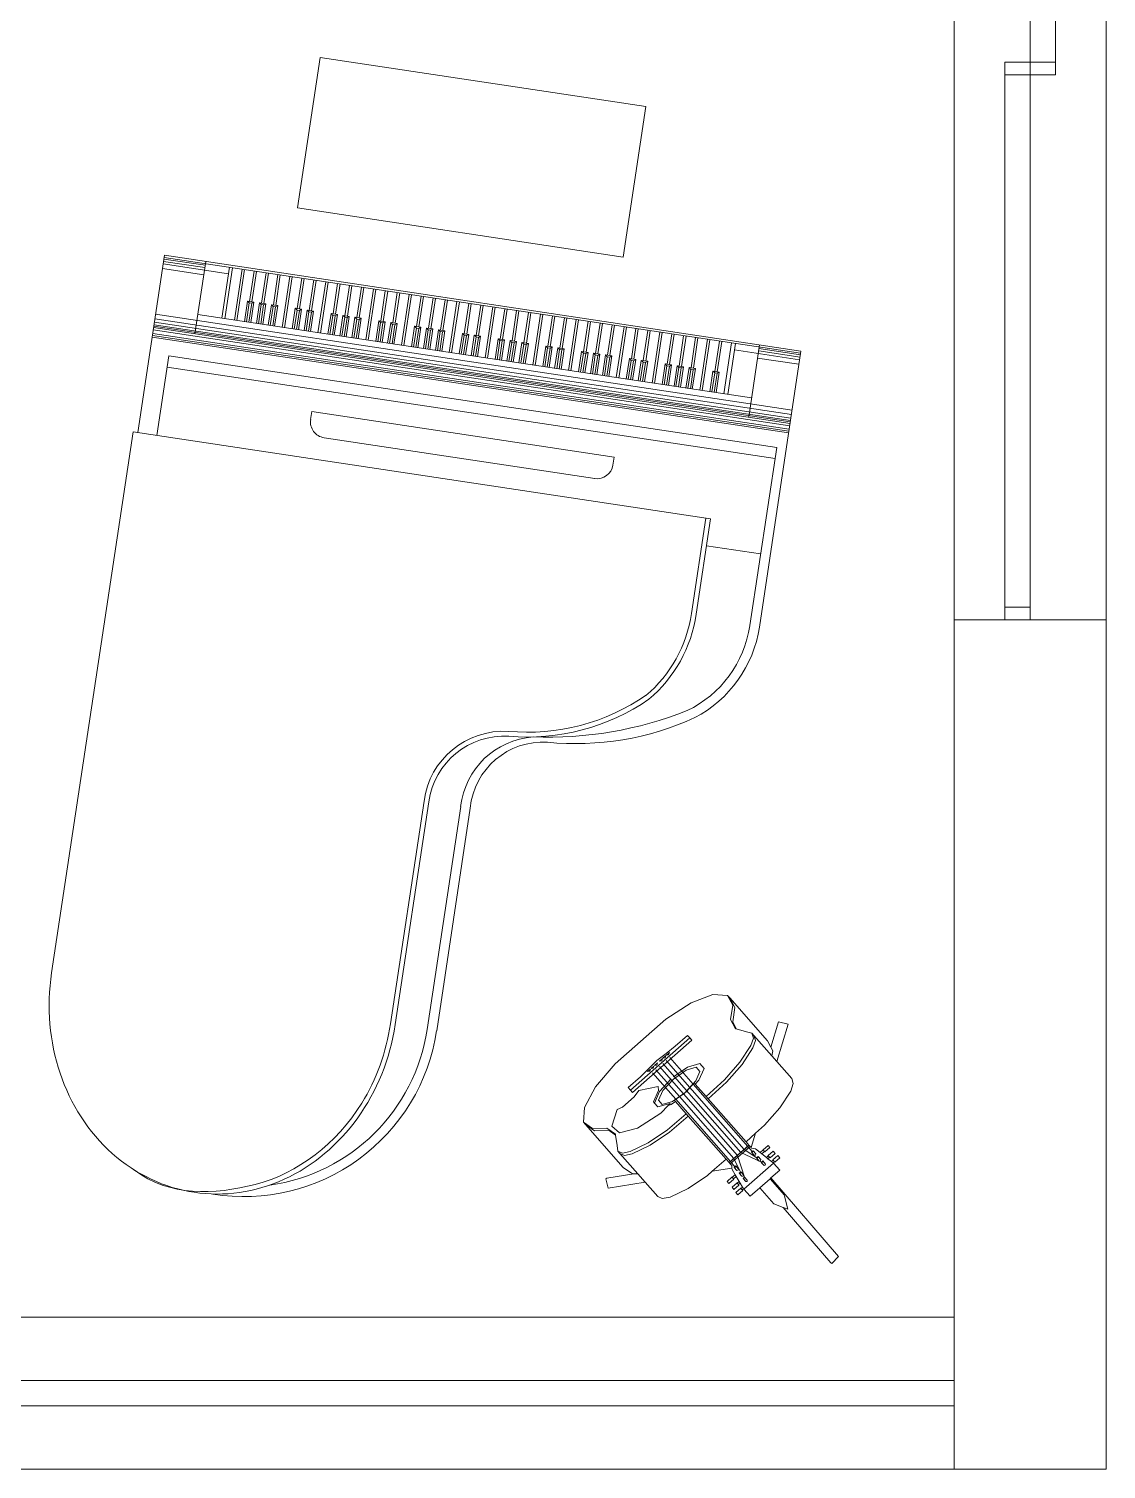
# Model space of a CAD drawing. Header units: millimetres. Extents: x 19901 to 59163, y 13732 to 30178.
# Drawn here: x 24640.5 to 24853, y 13732.2 to 14016.3 of the extents above; entities that cross this region are included whole.
import ezdxf

# ---------------------------------------------------------------- set-up
doc = ezdxf.new("R2010")
doc.units = ezdxf.units.MM
for name, color, linetype, lineweight in [('A-FURN', 8, 'Continuous', 13), ('PROIEZIONI', 145, 'Continuous', 13), ('Vetro', 150, 'Continuous', 15), ('Wall', 255, 'Continuous', 20)]:
    doc.layers.add(name, color=color, linetype=linetype, lineweight=lineweight)

msp = doc.modelspace()

# ---------------------------------------------------------------- linework, layer by layer
at = {"layer": 'A-FURN'}
for p, q in [((24693.44, 13980.93), (24697.91, 14010.59)), ((24697.91, 14010.59), (24762.18, 14000.92)), ((24757.71, 13971.25), (24762.18, 14000.92)), ((24693.44, 13980.93), (24757.71, 13971.25)), ((24667.24, 13971.62), (24661.98, 13936.65)), ((24675.29, 13969.63), (24667.13, 13970.86)), ((24667.17, 13971.17), (24792.7, 13952.27)), ((24667.24, 13971.62), (24792.77, 13952.72)), ((24675.01, 13967.78), (24666.85, 13969.01)), ((24679.85, 13967.97), (24666.98, 13969.91)), ((24675.22, 13969.18), (24667.06, 13970.41)), ((24673.25, 13956.13), (24675.4, 13970.39)), ((24678.53, 13959.19), (24680.04, 13969.23)), ((24679.16, 13959.09), (24680.67, 13969.14)), ((24681.04, 13958.81), (24682.55, 13968.85)), ((24681.51, 13958.74), (24683.02, 13968.78)), ((24684, 13962.51), (24684.9, 13968.5)), ((24684.47, 13962.44), (24685.37, 13968.43)), ((24686.36, 13962.16), (24687.26, 13968.14)), ((24686.83, 13962.09), (24687.73, 13968.07)), ((24688.71, 13961.8), (24689.61, 13967.79)), ((24689.18, 13961.73), (24690.08, 13967.72)), ((24690.45, 13957.39), (24691.96, 13967.43)), ((24690.92, 13957.32), (24692.44, 13967.36)), ((24693.42, 13961.1), (24694.32, 13967.08)), ((24693.89, 13961.03), (24694.79, 13967.01)), ((24695.77, 13960.74), (24696.67, 13966.73)), ((24696.24, 13960.67), (24697.14, 13966.66)), ((24697.51, 13956.33), (24699.03, 13966.37)), ((24697.98, 13956.26), (24699.5, 13966.3)), ((24700.48, 13960.03), (24701.38, 13966.02)), ((24700.95, 13959.96), (24701.85, 13965.95)), ((24702.83, 13959.68), (24703.73, 13965.66)), ((24703.3, 13959.61), (24704.2, 13965.59)), ((24705.19, 13959.32), (24706.09, 13965.31)), ((24705.66, 13959.25), (24706.56, 13965.24)), ((24683, 13958.51), (24683.61, 13962.57)), ((24683.96, 13962.22), (24683.39, 13958.46)), ((24683.61, 13962.57), (24683.96, 13962.22)), ((24683.61, 13962.57), (24684.87, 13962.38)), ((24683.96, 13962.22), (24684.43, 13962.15)), ((24684.25, 13958.33), (24684.87, 13962.38)), ((24684.43, 13962.15), (24684.87, 13962.38)), ((24685.35, 13958.16), (24685.96, 13962.22)), ((24685.96, 13962.22), (24687.22, 13962.03)), ((24685.96, 13962.22), (24686.31, 13961.87)), ((24706.93, 13954.91), (24708.44, 13964.95)), ((24707.4, 13954.84), (24708.91, 13964.88)), ((24709.89, 13958.62), (24710.79, 13964.6)), ((24710.36, 13958.54), (24711.26, 13964.53)), ((24712.25, 13958.26), (24713.15, 13964.25)), ((24712.72, 13958.19), (24713.62, 13964.17)), ((24713.99, 13953.85), (24715.5, 13963.89)), ((24714.46, 13953.78), (24715.97, 13963.82)), ((24716.95, 13957.55), (24717.85, 13963.54)), ((24717.42, 13957.48), (24718.33, 13963.47)), ((24719.31, 13957.2), (24720.21, 13963.18)), ((24719.78, 13957.13), (24720.68, 13963.11)), ((24721.66, 13956.84), (24722.56, 13962.83)), ((24722.13, 13956.77), (24723.03, 13962.76)), ((24723.4, 13952.43), (24724.92, 13962.47)), ((24723.87, 13952.36), (24725.39, 13962.4)), ((24791.01, 13941.07), (24665.49, 13959.97)), ((24673.82, 13959.9), (24783.03, 13943.46)), ((24684.43, 13962.15), (24683.86, 13958.38)), ((24686.31, 13961.87), (24685.75, 13958.1)), ((24686.78, 13961.8), (24686.22, 13958.03)), ((24686.31, 13961.87), (24686.78, 13961.8)), ((24686.61, 13957.97), (24687.22, 13962.03)), ((24686.78, 13961.8), (24687.22, 13962.03)), ((24687.71, 13957.81), (24688.32, 13961.86)), ((24688.67, 13961.51), (24688.1, 13957.75)), ((24689.57, 13961.67), (24688.32, 13961.86)), ((24688.67, 13961.51), (24688.32, 13961.86)), ((24689.14, 13961.44), (24688.57, 13957.68)), ((24689.14, 13961.44), (24688.67, 13961.51)), ((24688.96, 13957.62), (24689.57, 13961.67)), ((24689.57, 13961.67), (24689.14, 13961.44)), ((24692.41, 13957.1), (24693.02, 13961.16)), ((24693.37, 13960.8), (24692.81, 13957.04)), ((24693.02, 13961.16), (24694.28, 13960.97)), ((24693.02, 13961.16), (24693.37, 13960.8)), ((24693.84, 13960.73), (24693.28, 13956.97)), ((24693.37, 13960.8), (24693.84, 13960.73)), ((24693.67, 13956.91), (24694.28, 13960.97)), ((24693.84, 13960.73), (24694.28, 13960.97)), ((24694.77, 13956.74), (24695.38, 13960.8)), ((24695.73, 13960.45), (24695.16, 13956.68)), ((24696.63, 13960.61), (24695.38, 13960.8)), ((24695.73, 13960.45), (24695.38, 13960.8)), ((24696.2, 13960.38), (24695.63, 13956.61)), ((24696.2, 13960.38), (24695.73, 13960.45)), ((24696.02, 13956.55), (24696.63, 13960.61)), ((24696.63, 13960.61), (24696.2, 13960.38)), ((24699.47, 13956.03), (24700.09, 13960.09)), ((24700.43, 13959.74), (24699.87, 13955.98)), ((24700.09, 13960.09), (24701.34, 13959.9)), ((24700.09, 13960.09), (24700.43, 13959.74)), ((24700.9, 13959.67), (24700.34, 13955.9)), ((24700.43, 13959.74), (24700.9, 13959.67)), ((24700.73, 13955.85), (24701.34, 13959.9)), ((24700.9, 13959.67), (24701.34, 13959.9)), ((24701.83, 13955.68), (24702.44, 13959.74)), ((24702.79, 13959.39), (24702.22, 13955.62)), ((24702.44, 13959.74), (24702.79, 13959.39)), ((24702.44, 13959.74), (24703.69, 13959.55)), ((24702.79, 13959.39), (24703.26, 13959.32)), ((24703.08, 13955.49), (24703.69, 13959.55)), ((24703.26, 13959.32), (24703.69, 13959.55)), ((24704.18, 13955.33), (24704.79, 13959.38)), ((24705.14, 13959.03), (24704.79, 13959.38)), ((24706.05, 13959.19), (24704.79, 13959.38)), ((24726.37, 13956.14), (24727.27, 13962.12)), ((24726.84, 13956.06), (24727.74, 13962.05)), ((24728.72, 13955.78), (24729.62, 13961.77)), ((24729.19, 13955.71), (24730.09, 13961.69)), ((24730.46, 13951.37), (24731.98, 13961.41)), ((24730.94, 13951.3), (24732.45, 13961.34)), ((24733.43, 13955.07), (24734.33, 13961.06)), ((24733.9, 13955), (24734.8, 13960.99)), ((24735.78, 13954.72), (24736.68, 13960.7)), ((24736.25, 13954.65), (24737.15, 13960.63)), ((24738.14, 13954.36), (24739.04, 13960.35)), ((24738.61, 13954.29), (24739.51, 13960.28)), ((24739.88, 13949.95), (24741.39, 13959.99)), ((24740.35, 13949.88), (24741.86, 13959.92)), ((24742.84, 13953.66), (24743.74, 13959.64)), ((24743.31, 13953.58), (24744.22, 13959.57)), ((24790.55, 13937.97), (24665.02, 13956.87)), ((24665.09, 13957.36), (24790.62, 13938.46)), ((24790.66, 13938.74), (24665.14, 13957.63)), ((24790.7, 13939.01), (24665.18, 13957.9)), ((24790.78, 13939.5), (24665.25, 13958.4)), ((24790.88, 13940.17), (24665.35, 13959.07)), ((24703.26, 13959.32), (24702.69, 13955.55)), ((24705.14, 13959.03), (24704.57, 13955.27)), ((24705.61, 13958.96), (24705.05, 13955.2)), ((24705.61, 13958.96), (24705.14, 13959.03)), ((24705.44, 13955.14), (24706.05, 13959.19)), ((24706.05, 13959.19), (24705.61, 13958.96)), ((24708.89, 13954.62), (24709.5, 13958.67)), ((24709.85, 13958.32), (24709.28, 13954.56)), ((24709.5, 13958.67), (24709.85, 13958.32)), ((24709.5, 13958.67), (24710.76, 13958.49)), ((24710.32, 13958.25), (24709.75, 13954.49)), ((24709.85, 13958.32), (24710.32, 13958.25)), ((24710.14, 13954.43), (24710.76, 13958.49)), ((24710.32, 13958.25), (24710.76, 13958.49)), ((24711.24, 13954.26), (24711.85, 13958.32)), ((24712.2, 13957.97), (24711.64, 13954.2)), ((24712.2, 13957.97), (24711.85, 13958.32)), ((24713.11, 13958.13), (24711.85, 13958.32)), ((24712.67, 13957.9), (24712.11, 13954.13)), ((24712.67, 13957.9), (24712.2, 13957.97)), ((24712.5, 13954.07), (24713.11, 13958.13)), ((24713.11, 13958.13), (24712.67, 13957.9)), ((24715.95, 13953.55), (24716.56, 13957.61)), ((24716.91, 13957.26), (24716.34, 13953.49)), ((24716.56, 13957.61), (24717.82, 13957.42)), ((24716.56, 13957.61), (24716.91, 13957.26)), ((24717.38, 13957.19), (24716.81, 13953.42)), ((24716.91, 13957.26), (24717.38, 13957.19)), ((24717.21, 13953.36), (24717.82, 13957.42)), ((24717.38, 13957.19), (24717.82, 13957.42)), ((24718.3, 13953.2), (24718.91, 13957.26)), ((24719.26, 13956.91), (24718.7, 13953.14)), ((24718.91, 13957.26), (24719.26, 13956.91)), ((24718.91, 13957.26), (24720.17, 13957.07)), ((24719.73, 13956.84), (24719.17, 13953.07)), ((24719.26, 13956.91), (24719.73, 13956.84)), ((24719.56, 13953.01), (24720.17, 13957.07)), ((24719.73, 13956.84), (24720.17, 13957.07)), ((24720.66, 13952.85), (24721.27, 13956.9)), ((24721.62, 13956.55), (24721.05, 13952.79)), ((24721.62, 13956.55), (24721.27, 13956.9)), ((24722.52, 13956.71), (24721.27, 13956.9)), ((24722.09, 13956.48), (24721.62, 13956.55)), ((24721.91, 13952.66), (24722.52, 13956.71)), ((24722.52, 13956.71), (24722.09, 13956.48)), ((24745.2, 13953.3), (24746.1, 13959.29)), ((24745.67, 13953.23), (24746.57, 13959.21)), ((24746.94, 13948.89), (24748.45, 13958.93)), ((24747.41, 13948.82), (24748.92, 13958.86)), ((24749.9, 13952.59), (24750.81, 13958.58)), ((24750.38, 13952.52), (24751.28, 13958.51)), ((24752.26, 13952.24), (24753.16, 13958.22)), ((24752.73, 13952.17), (24753.63, 13958.15)), ((24754.61, 13951.88), (24755.51, 13957.87)), ((24755.08, 13951.81), (24755.98, 13957.8)), ((24756.35, 13947.47), (24757.87, 13957.51)), ((24756.83, 13947.4), (24758.34, 13957.44)), ((24759.32, 13951.17), (24760.22, 13957.16)), ((24759.79, 13951.1), (24760.69, 13957.09)), ((24761.67, 13950.82), (24762.57, 13956.8)), ((24762.14, 13950.75), (24763.04, 13956.73)), ((24790.34, 13936.58), (24664.81, 13955.48)), ((24790.39, 13936.89), (24664.86, 13955.79)), ((24790.45, 13937.3), (24664.92, 13956.2)), ((24722.09, 13956.48), (24721.52, 13952.72)), ((24725.36, 13952.14), (24725.98, 13956.19)), ((24726.32, 13955.84), (24725.76, 13952.08)), ((24725.98, 13956.19), (24726.32, 13955.84)), ((24725.98, 13956.19), (24727.23, 13956.01)), ((24726.79, 13955.77), (24726.23, 13952.01)), ((24726.32, 13955.84), (24726.79, 13955.77)), ((24726.62, 13951.95), (24727.23, 13956.01)), ((24726.79, 13955.77), (24727.23, 13956.01)), ((24727.72, 13951.78), (24728.33, 13955.84)), ((24728.68, 13955.49), (24728.11, 13951.72)), ((24728.68, 13955.49), (24728.33, 13955.84)), ((24729.58, 13955.65), (24728.33, 13955.84)), ((24729.15, 13955.42), (24728.58, 13951.65)), ((24729.15, 13955.42), (24728.68, 13955.49)), ((24728.97, 13951.59), (24729.58, 13955.65)), ((24729.58, 13955.65), (24729.15, 13955.42)), ((24732.43, 13951.07), (24733.04, 13955.13)), ((24733.39, 13954.78), (24732.82, 13951.01)), ((24733.04, 13955.13), (24734.29, 13954.94)), ((24733.04, 13955.13), (24733.39, 13954.78)), ((24733.86, 13954.71), (24733.29, 13950.94)), ((24733.39, 13954.78), (24733.86, 13954.71)), ((24733.68, 13950.88), (24734.29, 13954.94)), ((24733.86, 13954.71), (24734.29, 13954.94)), ((24734.78, 13950.72), (24735.39, 13954.78)), ((24735.74, 13954.43), (24735.17, 13950.66)), ((24735.39, 13954.78), (24735.74, 13954.43)), ((24735.39, 13954.78), (24736.65, 13954.59)), ((24736.21, 13954.36), (24735.64, 13950.59)), ((24735.74, 13954.43), (24736.21, 13954.36)), ((24736.03, 13950.53), (24736.65, 13954.59)), ((24736.21, 13954.36), (24736.65, 13954.59)), ((24737.13, 13950.36), (24737.74, 13954.42)), ((24738.09, 13954.07), (24737.53, 13950.31)), ((24738.09, 13954.07), (24737.74, 13954.42)), ((24739, 13954.23), (24737.74, 13954.42)), ((24738.56, 13954), (24738, 13950.24)), ((24738.56, 13954), (24738.09, 13954.07)), ((24738.39, 13950.18), (24739, 13954.23)), ((24739, 13954.23), (24738.56, 13954)), ((24741.84, 13949.66), (24742.45, 13953.71)), ((24742.45, 13953.71), (24742.8, 13953.36)), ((24742.45, 13953.71), (24743.71, 13953.53)), ((24763.42, 13946.41), (24764.93, 13956.45)), ((24763.89, 13946.34), (24765.4, 13956.38)), ((24766.38, 13950.11), (24767.28, 13956.1)), ((24766.85, 13950.04), (24767.75, 13956.03)), ((24768.73, 13949.76), (24769.63, 13955.74)), ((24769.2, 13949.69), (24770.11, 13955.67)), ((24771.09, 13949.4), (24771.99, 13955.39)), ((24771.56, 13949.33), (24772.46, 13955.32)), ((24772.83, 13944.99), (24774.34, 13955.03)), ((24773.3, 13944.92), (24774.81, 13954.96)), ((24775.79, 13948.69), (24776.7, 13954.68)), ((24776.27, 13948.62), (24777.17, 13954.61)), ((24777.54, 13944.28), (24779.05, 13954.32)), ((24779.83, 13954.21), (24778.32, 13944.16)), ((24784.61, 13953.95), (24782.46, 13939.69)), ((24668.1, 13951.77), (24665.74, 13936.08)), ((24787.98, 13933.72), (24668.1, 13951.77)), ((24742.8, 13953.36), (24742.23, 13949.6)), ((24743.27, 13953.29), (24742.7, 13949.53)), ((24742.8, 13953.36), (24743.27, 13953.29)), ((24743.1, 13949.47), (24743.71, 13953.53)), ((24743.27, 13953.29), (24743.71, 13953.53)), ((24744.19, 13949.3), (24744.8, 13953.36)), ((24745.15, 13953.01), (24744.59, 13949.24)), ((24745.15, 13953.01), (24744.8, 13953.36)), ((24746.06, 13953.17), (24744.8, 13953.36)), ((24745.62, 13952.94), (24745.06, 13949.17)), ((24745.62, 13952.94), (24745.15, 13953.01)), ((24745.45, 13949.11), (24746.06, 13953.17)), ((24746.06, 13953.17), (24745.62, 13952.94)), ((24748.9, 13948.59), (24749.51, 13952.65)), ((24749.86, 13952.3), (24749.29, 13948.53)), ((24749.51, 13952.65), (24750.77, 13952.46)), ((24749.51, 13952.65), (24749.86, 13952.3)), ((24750.33, 13952.23), (24749.76, 13948.46)), ((24749.86, 13952.3), (24750.33, 13952.23)), ((24750.16, 13948.4), (24750.77, 13952.46)), ((24750.33, 13952.23), (24750.77, 13952.46)), ((24751.25, 13948.24), (24751.87, 13952.3)), ((24752.21, 13951.95), (24751.65, 13948.18)), ((24751.87, 13952.3), (24752.21, 13951.95)), ((24751.87, 13952.3), (24753.12, 13952.11)), ((24752.68, 13951.87), (24752.12, 13948.11)), ((24752.21, 13951.95), (24752.68, 13951.87)), ((24752.51, 13948.05), (24753.12, 13952.11)), ((24752.68, 13951.87), (24753.12, 13952.11)), ((24753.61, 13947.88), (24754.22, 13951.94)), ((24754.57, 13951.59), (24754, 13947.83)), ((24754.57, 13951.59), (24754.22, 13951.94)), ((24755.47, 13951.75), (24754.22, 13951.94)), ((24755.04, 13951.52), (24754.47, 13947.75)), ((24755.04, 13951.52), (24754.57, 13951.59)), ((24754.86, 13947.7), (24755.47, 13951.75)), ((24755.47, 13951.75), (24755.04, 13951.52)), ((24758.32, 13947.18), (24758.93, 13951.23)), ((24759.28, 13950.88), (24758.71, 13947.12)), ((24758.93, 13951.23), (24759.28, 13950.88)), ((24758.93, 13951.23), (24760.18, 13951.04)), ((24759.75, 13950.81), (24759.18, 13947.05)), ((24759.28, 13950.88), (24759.75, 13950.81)), ((24759.57, 13946.99), (24760.18, 13951.04)), ((24759.75, 13950.81), (24760.18, 13951.04)), ((24760.67, 13946.82), (24761.28, 13950.88)), ((24761.63, 13950.53), (24761.28, 13950.88)), ((24762.54, 13950.69), (24761.28, 13950.88)), ((24779.64, 13952.95), (24792.51, 13951.01)), ((24784.22, 13951.34), (24792.38, 13950.11)), ((24784.43, 13952.74), (24792.59, 13951.51)), ((24784.49, 13953.19), (24792.65, 13951.96)), ((24792.77, 13952.72), (24784.57, 13898.27)), ((24787.65, 13931.53), (24667.77, 13949.57)), ((24761.63, 13950.53), (24761.06, 13946.76)), ((24762.1, 13950.46), (24761.53, 13946.69)), ((24762.1, 13950.46), (24761.63, 13950.53)), ((24761.92, 13946.63), (24762.54, 13950.69)), ((24762.54, 13950.69), (24762.1, 13950.46)), ((24765.38, 13946.11), (24765.99, 13950.17)), ((24766.34, 13949.82), (24765.77, 13946.05)), ((24765.99, 13950.17), (24767.24, 13949.98)), ((24765.99, 13950.17), (24766.34, 13949.82)), ((24766.81, 13949.75), (24766.24, 13945.98)), ((24766.34, 13949.82), (24766.81, 13949.75)), ((24766.63, 13945.92), (24767.24, 13949.98)), ((24766.81, 13949.75), (24767.24, 13949.98)), ((24767.73, 13945.76), (24768.34, 13949.82)), ((24768.69, 13949.47), (24768.12, 13945.7)), ((24768.34, 13949.82), (24768.69, 13949.47)), ((24768.34, 13949.82), (24769.6, 13949.63)), ((24769.16, 13949.39), (24768.59, 13945.63)), ((24768.69, 13949.47), (24769.16, 13949.39)), ((24768.99, 13945.57), (24769.6, 13949.63)), ((24769.16, 13949.39), (24769.6, 13949.63)), ((24770.08, 13945.4), (24770.7, 13949.46)), ((24771.04, 13949.11), (24770.48, 13945.35)), ((24771.04, 13949.11), (24770.7, 13949.46)), ((24771.95, 13949.27), (24770.7, 13949.46)), ((24771.51, 13949.04), (24770.95, 13945.27)), ((24771.51, 13949.04), (24771.04, 13949.11)), ((24771.34, 13945.22), (24771.95, 13949.27)), ((24771.95, 13949.27), (24771.51, 13949.04)), ((24774.79, 13944.7), (24775.4, 13948.75)), ((24775.75, 13948.4), (24775.18, 13944.64)), ((24775.4, 13948.75), (24775.75, 13948.4)), ((24775.4, 13948.75), (24776.66, 13948.56)), ((24776.22, 13948.33), (24775.65, 13944.57)), ((24775.75, 13948.4), (24776.22, 13948.33)), ((24776.05, 13944.51), (24776.66, 13948.56)), ((24776.22, 13948.33), (24776.66, 13948.56)), ((24696.3, 13940.79), (24696.06, 13939.22)), ((24755.92, 13931.81), (24696.3, 13940.79)), ((24661.03, 13936.79), (24644.97, 13830.09)), ((24774.95, 13919.64), (24661.03, 13936.79)), ((24698.73, 13935.61), (24752.08, 13927.58)), ((24755.92, 13931.81), (24755.69, 13930.24)), ((24787.98, 13933.72), (24782.69, 13898.56)), ((24774.01, 13919.78), (24771.17, 13900.95)), ((24774.95, 13919.64), (24772.12, 13900.81)), ((24784.82, 13912.7), (24774.15, 13914.3)), ((24718.43, 13863.96), (24711.81, 13820.03)), ((24719.37, 13863.82), (24712.76, 13819.89)), ((24725.65, 13862.88), (24719.03, 13818.94)), ((24727.53, 13862.59), (24720.92, 13818.66))]:
    msp.add_line(p, q, dxfattribs=at)
at = {"layer": 'A-FURN', "lineweight": 0}
for p, q in [((24775.4, 13825.81), (24771.09, 13824.15)), ((24778.3, 13825.65), (24775.4, 13825.81)), ((24771.09, 13824.15), (24766.12, 13820.93)), ((24778.3, 13825.65), (24778.71, 13825.19)), ((24779.32, 13823.68), (24778.3, 13825.65)), ((24779.72, 13823.22), (24778.71, 13825.19)), ((24778.71, 13825.19), (24786.18, 13816.68)), ((24778.89, 13820.87), (24779.32, 13823.68)), ((24779.3, 13820.41), (24779.72, 13823.22)), ((24766.12, 13820.93), (24756.11, 13812.13)), ((24779.83, 13819.07), (24778.89, 13820.87)), ((24780.02, 13819.02), (24779.3, 13820.41)), ((24786.82, 13815.44), (24788.32, 13820.44)), ((24788.32, 13820.44), (24790.24, 13819.94)), ((24770.41, 13817.76), (24767.97, 13815.62)), ((24770.84, 13817.27), (24770.41, 13817.76)), ((24780.02, 13819.02), (24779.83, 13819.07)), ((24782.05, 13818.46), (24780.02, 13819.02)), ((24783.1, 13818.18), (24782.05, 13818.46)), ((24783.39, 13817.23), (24783.1, 13818.18)), ((24783.1, 13818.18), (24783.5, 13817.72)), ((24783.79, 13816.77), (24783.5, 13817.72)), ((24783.5, 13817.72), (24787.04, 13813.7)), ((24790.24, 13819.94), (24788.03, 13812.57)), ((24770.84, 13817.27), (24759.12, 13806.97)), ((24771.25, 13816.81), (24759.53, 13806.51)), ((24766.19, 13814.19), (24767.97, 13815.62)), ((24771.25, 13816.81), (24770.84, 13817.27)), ((24780.74, 13812.45), (24782.88, 13815.73)), ((24781.15, 13811.99), (24783.29, 13815.27)), ((24782.88, 13815.73), (24783.39, 13817.23)), ((24783.29, 13815.27), (24783.79, 13816.77)), ((24786.82, 13815.44), (24786.18, 13816.68)), ((24787.19, 13814.71), (24786.82, 13815.44)), ((24787.04, 13813.7), (24787.19, 13814.71)), ((24752.27, 13807.62), (24756.11, 13812.13)), ((24762.77, 13811.2), (24764.37, 13812.82)), ((24763.2, 13811.2), (24763.78, 13811.71)), ((24763.78, 13811.71), (24763.65, 13811.27)), ((24763.88, 13811.8), (24764.47, 13812.31)), ((24764.34, 13811.87), (24763.88, 13811.8)), ((24764.47, 13812.31), (24764.34, 13811.87)), ((24766.19, 13814.19), (24764.37, 13812.82)), ((24765.45, 13813.17), (24764.86, 13812.66)), ((24764.86, 13812.66), (24765.32, 13812.72)), ((24765.32, 13812.72), (24765.45, 13813.17)), ((24765.53, 13812.19), (24780.91, 13794.67)), ((24766.13, 13813.77), (24765.54, 13813.26)), ((24765.54, 13813.26), (24766, 13813.33)), ((24766, 13813.33), (24766.13, 13813.77)), ((24766.21, 13812.79), (24781.59, 13795.27)), ((24766.81, 13814.37), (24766.23, 13813.86)), ((24766.23, 13813.86), (24766.67, 13813.94)), ((24766.67, 13813.94), (24766.81, 13814.37)), ((24766.89, 13813.39), (24771.5, 13808.15)), ((24772.79, 13812.2), (24770.4, 13811.49)), ((24773.65, 13811.22), (24772.79, 13812.2)), ((24777.69, 13809), (24780.74, 13812.45)), ((24778.09, 13808.54), (24781.15, 13811.99)), ((24787.04, 13813.7), (24788.03, 13812.57)), ((24788.03, 13812.57), (24790.97, 13809.22)), ((24758.69, 13807.47), (24761.13, 13809.61)), ((24762.77, 13811.2), (24761.13, 13809.61)), ((24762.52, 13810.6), (24763.1, 13811.11)), ((24762.96, 13810.68), (24762.52, 13810.6)), ((24763.1, 13811.11), (24762.96, 13810.68)), ((24763.65, 13811.27), (24763.2, 13811.2)), ((24763.48, 13810.39), (24768.08, 13805.14)), ((24764.16, 13810.99), (24768.83, 13805.67)), ((24764.84, 13811.59), (24769.58, 13806.2)), ((24764.9, 13806.67), (24767.18, 13809.16)), ((24765.54, 13806.85), (24767.62, 13809.12)), ((24770.13, 13810.89), (24767.62, 13809.12)), ((24770.4, 13811.49), (24767.64, 13809.56)), ((24772.13, 13811.47), (24770.13, 13810.89)), ((24771.92, 13808.16), (24772.64, 13808.94)), ((24772.01, 13808.76), (24772.85, 13810.66)), ((24772.85, 13810.66), (24772.13, 13811.47)), ((24772.64, 13808.94), (24773.65, 13811.22)), ((24774.05, 13805.73), (24777.69, 13809)), ((24791.26, 13808.26), (24790.97, 13809.22)), ((24750.06, 13803.56), (24752.27, 13807.62)), ((24759.12, 13806.97), (24758.69, 13807.47)), ((24759.53, 13806.51), (24759.12, 13806.97)), ((24759.86, 13805.64), (24760.81, 13806.88)), ((24760.81, 13806.88), (24764.58, 13807.7)), ((24763.7, 13804.62), (24764.7, 13806.9)), ((24763.9, 13804.39), (24764.9, 13806.67)), ((24764.58, 13807.7), (24764.7, 13806.9)), ((24764.7, 13804.95), (24765.54, 13806.85)), ((24769.93, 13806.49), (24767.41, 13804.72)), ((24769.71, 13806.28), (24767.81, 13804.96)), ((24769.58, 13806.2), (24780.23, 13794.07)), ((24770.16, 13806.68), (24769.71, 13806.28)), ((24769.93, 13806.49), (24772.01, 13808.76)), ((24770.16, 13806.68), (24771.72, 13808.39)), ((24771.5, 13808.15), (24782.28, 13795.87)), ((24771.72, 13808.39), (24771.92, 13808.16)), ((24771.92, 13808.16), (24774.05, 13805.73)), ((24774.46, 13805.27), (24778.09, 13808.54)), ((24788.62, 13803.48), (24790.76, 13806.76)), ((24790.76, 13806.76), (24791.26, 13808.26)), ((24749.85, 13800.66), (24750.06, 13803.56)), ((24755.45, 13799.86), (24756.5, 13803.11)), ((24756.5, 13803.11), (24757.54, 13803.6)), ((24757.54, 13803.6), (24759.86, 13805.64)), ((24763.9, 13804.39), (24763.7, 13804.62)), ((24764.55, 13803.64), (24763.9, 13804.39)), ((24766.94, 13804.34), (24764.55, 13803.64)), ((24765.41, 13804.13), (24764.7, 13804.95)), ((24766.58, 13803.95), (24765.16, 13802.4)), ((24767.41, 13804.72), (24765.41, 13804.13)), ((24766.94, 13804.34), (24766.58, 13803.95)), ((24767.14, 13804.11), (24766.58, 13803.95)), ((24768.02, 13804.73), (24767.14, 13804.11)), ((24767.81, 13804.96), (24768.02, 13804.73)), ((24768.02, 13804.73), (24770.14, 13802.3)), ((24768.08, 13805.14), (24778.86, 13792.87)), ((24768.83, 13805.67), (24779.54, 13793.47)), ((24774.05, 13805.73), (24774.46, 13805.27)), ((24774.46, 13805.27), (24781.93, 13796.77)), ((24785.56, 13800.03), (24788.62, 13803.48)), ((24749.85, 13800.66), (24750.25, 13800.2)), ((24751.67, 13799.4), (24749.85, 13800.66)), ((24765.16, 13802.4), (24760.54, 13799.44)), ((24770.14, 13802.3), (24766.44, 13799.12)), ((24770.55, 13801.84), (24766.84, 13798.66)), ((24770.14, 13802.3), (24770.55, 13801.84)), ((24770.55, 13801.84), (24778.02, 13793.34)), ((24752.07, 13798.94), (24750.25, 13800.2)), ((24750.25, 13800.2), (24757.72, 13791.7)), ((24754.51, 13799.46), (24751.67, 13799.4)), ((24754.92, 13799), (24752.07, 13798.94)), ((24756.17, 13798.3), (24754.51, 13799.46)), ((24756.2, 13798.1), (24754.92, 13799)), ((24756.95, 13798.51), (24755.45, 13799.86)), ((24756.2, 13798.1), (24756.17, 13798.3)), ((24756.49, 13796.01), (24756.2, 13798.1)), ((24760.54, 13799.44), (24756.95, 13798.51)), ((24766.44, 13799.12), (24762.62, 13796.54)), ((24766.84, 13798.66), (24763.02, 13796.08)), ((24781.93, 13796.77), (24783.79, 13798.44)), ((24783.79, 13798.44), (24782.94, 13795.61)), ((24783.79, 13798.44), (24785.56, 13800.03)), ((24756.63, 13794.94), (24756.49, 13796.01)), ((24757.54, 13794.53), (24756.63, 13794.94)), ((24756.63, 13794.94), (24757.04, 13794.48)), ((24759.1, 13794.84), (24757.54, 13794.53)), ((24762.62, 13796.54), (24759.1, 13794.84)), ((24763.02, 13796.08), (24759.5, 13794.38)), ((24782.52, 13796.09), (24778.62, 13792.66)), ((24782.72, 13795.86), (24778.82, 13792.43)), ((24780.57, 13794.37), (24780.91, 13794.67)), ((24780.91, 13794.67), (24781.59, 13795.27)), ((24780.91, 13794.67), (24784.97, 13792.72)), ((24781.59, 13795.27), (24782.28, 13795.87)), ((24781.59, 13795.27), (24784.08, 13793.63)), ((24781.93, 13796.77), (24782.52, 13796.09)), ((24782.28, 13795.87), (24782.52, 13796.09)), ((24782.28, 13795.87), (24783.17, 13794.86)), ((24782.72, 13795.86), (24782.52, 13796.09)), ((24782.72, 13795.86), (24782.94, 13795.61)), ((24782.94, 13795.61), (24783.01, 13795.53)), ((24783.01, 13795.53), (24783.81, 13795.36)), ((24783.32, 13795), (24783.01, 13794.72)), ((24783.01, 13794.72), (24783.25, 13794.76)), ((24783.01, 13794.72), (24783.54, 13794.11)), ((24783.25, 13794.76), (24783.32, 13795)), ((24783.32, 13795), (24783.86, 13794.39)), ((24783.81, 13795.36), (24784.73, 13794.63)), ((24785.32, 13795.15), (24784.73, 13794.63)), ((24784.73, 13794.63), (24785.04, 13794.38)), ((24785.58, 13794.85), (24785.04, 13794.38)), ((24786.28, 13796.03), (24785.3, 13795.17)), ((24785.3, 13795.17), (24785.32, 13795.15)), ((24785.32, 13795.15), (24785.58, 13794.85)), ((24785.58, 13794.85), (24785.66, 13794.76)), ((24785.66, 13794.76), (24786.64, 13795.62)), ((24786.64, 13795.62), (24786.28, 13796.03)), ((24787.27, 13794.9), (24786.3, 13794.04)), ((24787.66, 13794.46), (24787.27, 13794.9)), ((24757.94, 13794.07), (24757.04, 13794.48)), ((24757.04, 13794.48), (24760.57, 13790.46)), ((24759.5, 13794.38), (24757.94, 13794.07)), ((24778.02, 13793.34), (24775.24, 13790.95)), ((24778.02, 13793.34), (24778.62, 13792.66)), ((24778.86, 13792.87), (24778.62, 13792.66)), ((24778.82, 13792.43), (24778.62, 13792.66)), ((24778.82, 13792.43), (24779.11, 13792.1)), ((24779.54, 13793.47), (24778.86, 13792.87)), ((24778.86, 13792.87), (24779.75, 13791.86)), ((24779.11, 13792.1), (24779.15, 13791.59)), ((24780.23, 13794.07), (24779.54, 13793.47)), ((24779.54, 13793.47), (24780.85, 13790.8)), ((24779.59, 13791.72), (24779.9, 13792)), ((24779.83, 13791.76), (24779.59, 13791.72)), ((24779.59, 13791.72), (24780.12, 13791.11)), ((24779.9, 13792), (24779.83, 13791.76)), ((24779.9, 13792), (24780.44, 13791.39)), ((24780.57, 13794.37), (24780.23, 13794.07)), ((24780.23, 13794.07), (24781.64, 13789.8)), ((24787.37, 13792.53), (24781.51, 13787.39)), ((24783.54, 13794.11), (24783.79, 13794.15)), ((24783.79, 13794.15), (24783.86, 13794.39)), ((24784.33, 13793.85), (24784.01, 13793.58)), ((24784.01, 13793.58), (24784.26, 13793.61)), ((24784.01, 13793.58), (24784.55, 13792.97)), ((24784.26, 13793.61), (24784.33, 13793.85)), ((24784.33, 13793.85), (24784.87, 13793.25)), ((24784.55, 13792.97), (24784.8, 13793)), ((24784.8, 13793), (24784.87, 13793.25)), ((24785.27, 13792.98), (24784.95, 13792.71)), ((24784.95, 13792.71), (24785.21, 13792.74)), ((24784.95, 13792.71), (24785.49, 13792.1)), ((24785.04, 13794.38), (24785.94, 13793.67)), ((24785.21, 13792.74), (24785.27, 13792.98)), ((24785.27, 13792.98), (24785.8, 13792.38)), ((24785.49, 13792.1), (24785.74, 13792.13)), ((24785.74, 13792.13), (24785.8, 13792.38)), ((24786.33, 13794), (24785.94, 13793.67)), ((24785.94, 13793.67), (24786.26, 13793.42)), ((24786.59, 13793.71), (24786.26, 13793.42)), ((24786.26, 13793.42), (24786.96, 13792.86)), ((24786.3, 13794.04), (24786.33, 13794)), ((24786.33, 13794), (24786.59, 13793.71)), ((24786.59, 13793.71), (24786.68, 13793.6)), ((24786.68, 13793.6), (24787.66, 13794.46)), ((24787.26, 13793.14), (24786.96, 13792.86)), ((24786.96, 13792.86), (24787.27, 13792.62)), ((24788.2, 13794.04), (24787.22, 13793.18)), ((24787.22, 13793.18), (24787.26, 13793.14)), ((24787.26, 13793.14), (24787.52, 13792.84)), ((24787.52, 13792.84), (24787.27, 13792.62)), ((24787.27, 13792.62), (24787.37, 13792.53)), ((24787.37, 13792.53), (24788.58, 13791.15)), ((24787.52, 13792.84), (24787.63, 13792.72)), ((24787.63, 13792.72), (24788.6, 13793.58)), ((24788.6, 13793.58), (24788.2, 13794.04)), ((24754.25, 13789.44), (24754.5, 13789.57)), ((24754.75, 13787.6), (24754.25, 13789.44)), ((24754.5, 13789.57), (24759.83, 13790.44)), ((24759.54, 13790.43), (24757.72, 13791.7)), ((24759.83, 13790.44), (24759.54, 13790.43)), ((24760.57, 13790.46), (24759.83, 13790.44)), ((24760.57, 13790.46), (24762.03, 13788.79)), ((24774.31, 13790.15), (24770.49, 13787.57)), ((24775.24, 13790.95), (24774.31, 13790.15)), ((24779.15, 13791.59), (24775.24, 13790.95)), ((24778.19, 13788.92), (24779.16, 13789.78)), ((24778.55, 13788.51), (24778.19, 13788.92)), ((24779.52, 13789.37), (24778.55, 13788.51)), ((24779.15, 13791.59), (24779.17, 13791.28)), ((24779.16, 13789.78), (24779.18, 13789.76)), ((24779.17, 13791.28), (24779.78, 13790.28)), ((24779.18, 13789.76), (24779.78, 13790.28)), ((24779.18, 13789.76), (24779.44, 13789.46)), ((24779.44, 13789.46), (24779.98, 13789.93)), ((24779.44, 13789.46), (24779.52, 13789.37)), ((24779.78, 13790.28), (24779.98, 13789.93)), ((24779.98, 13789.93), (24780.57, 13788.95)), ((24780.37, 13791.15), (24780.12, 13791.11)), ((24780.19, 13788.61), (24780.57, 13788.95)), ((24780.44, 13791.39), (24780.37, 13791.15)), ((24780.57, 13788.95), (24780.78, 13788.61)), ((24780.6, 13790.57), (24780.91, 13790.85)), ((24780.85, 13790.61), (24780.6, 13790.57)), ((24780.6, 13790.57), (24781.13, 13789.96)), ((24780.91, 13790.85), (24780.85, 13790.61)), ((24780.91, 13790.85), (24781.45, 13790.24)), ((24781.38, 13790), (24781.13, 13789.96)), ((24781.34, 13789.53), (24781.65, 13789.81)), ((24781.59, 13789.56), (24781.34, 13789.53)), ((24781.34, 13789.53), (24781.87, 13788.92)), ((24781.45, 13790.24), (24781.38, 13790)), ((24781.65, 13789.81), (24781.59, 13789.56)), ((24781.65, 13789.81), (24782.19, 13789.2)), ((24782.13, 13788.95), (24781.87, 13788.92)), ((24782.19, 13789.2), (24782.13, 13788.95)), ((24786.67, 13789.47), (24784.64, 13787.69)), ((24786.85, 13789.64), (24786.67, 13789.47)), ((24786.67, 13789.47), (24789.47, 13786.28)), ((24788.58, 13791.15), (24786.85, 13789.64)), ((24786.85, 13789.64), (24800.2, 13774.16)), ((24762.03, 13788.79), (24754.75, 13787.6)), ((24762.03, 13788.79), (24764.51, 13785.97)), ((24770.49, 13787.57), (24766.97, 13785.87)), ((24779.18, 13787.79), (24780.16, 13788.65)), ((24779.56, 13787.35), (24779.18, 13787.79)), ((24780.54, 13788.21), (24779.56, 13787.35)), ((24779.91, 13786.76), (24780.89, 13787.62)), ((24780.31, 13786.3), (24779.91, 13786.76)), ((24780.16, 13788.65), (24780.19, 13788.61)), ((24780.19, 13788.61), (24780.45, 13788.32)), ((24781.29, 13787.16), (24780.31, 13786.3)), ((24780.45, 13788.32), (24780.78, 13788.61)), ((24780.45, 13788.32), (24780.54, 13788.21)), ((24780.78, 13788.61), (24781.24, 13787.84)), ((24780.89, 13787.62), (24780.93, 13787.57)), ((24780.93, 13787.57), (24781.24, 13787.84)), ((24780.93, 13787.57), (24781.19, 13787.28)), ((24781.19, 13787.28), (24781.44, 13787.5)), ((24781.19, 13787.28), (24781.29, 13787.16)), ((24781.24, 13787.84), (24781.44, 13787.5)), ((24781.44, 13787.5), (24781.51, 13787.39)), ((24781.51, 13787.39), (24782.72, 13786.01)), ((24782.72, 13786.01), (24784.64, 13787.69)), ((24787.44, 13784.5), (24784.64, 13787.69)), ((24789.47, 13786.28), (24790.16, 13783.45)), ((24765.41, 13785.56), (24764.51, 13785.97)), ((24766.97, 13785.87), (24765.41, 13785.56)), ((24789.28, 13783.79), (24787.44, 13784.5)), ((24798.66, 13772.91), (24789.28, 13783.79)), ((24790.16, 13783.45), (24789.28, 13783.79)), ((24798.89, 13772.77), (24798.66, 13772.91)), ((24800.2, 13774.16), (24798.89, 13772.77))]:
    msp.add_line(p, q, dxfattribs=at)
at = {"layer": 'A-FURN'}
for centre, radius, start, end in [((24699.2, 13938.75), 3.17, 171.4386, 261.4386), ((24752.55, 13930.71), 3.17, 261.4386, 351.4386), ((24745.39, 13904.71), 26.06, 310.086, 351.7014), ((24745.39, 13904.71), 27.01, 310.086, 351.7014), ((24760.69, 13901.86), 22.25, 295.6625, 351.4585), ((24760.57, 13901.91), 24.27, 297.7051, 351.3853), ((24738.78, 13918.93), 41.39, 264.8186, 304.5289), ((24738.78, 13918.93), 42.34, 265.08, 304.5289), ((24742.79, 13951.22), 74.67, 267.8232, 291.6361), ((24748.31, 13931.97), 56.68, 264.3864, 294.5511), ((24734.15, 13861.87), 15.86, 86.7726, 172.4239), ((24734.23, 13861.77), 15, 86.4663, 172.1555), ((24741.04, 13861.15), 15.49, 94.0076, 173.6162), ((24741.9, 13861.16), 14.44, 86.5513, 174.2943), ((24682.94, 13824.37), 38.4, 260.7772, 351.4386), ((24682.94, 13824.37), 36.5, 277.9841, 351.4386)]:
    msp.add_arc(centre, radius, start, end, dxfattribs=at)
at = {"layer": 'A-FURN', "extrusion": (0, 0, -1)}
msp.add_ellipse((24678.86, 13824.99), major_axis=(-5.75, -38.19), ratio=0.887455, start_param=4.712389, end_param=7.853982, dxfattribs=at)
at = {"layer": 'A-FURN'}
msp.add_open_spline([(24711.81, 13820.03), (24710.98, 13814.47), (24709.02, 13809.08), (24701.2, 13796.36), (24693.5, 13790.5), (24677.05, 13786.29), (24668.18, 13785.91), (24661.25, 13791.22)], degree=3, knots=[4.712389, 4.712389, 4.712389, 4.712389, 5.158948, 5.158948, 5.924481, 5.924481, 6.666052, 6.666052, 6.666052, 6.666052], dxfattribs=at)
at = {"layer": 'PROIEZIONI'}
for p, q in [((24532.97, 13762.2), (24822.97, 13762.2)), ((24822.97, 13732.2), (24532.97, 13732.2))]:
    msp.add_line(p, q, dxfattribs=at)
at = {"layer": 'Vetro'}
for p, q in [((24837.97, 14117.2), (24837.97, 13997.2)), ((24842.97, 14117.2), (24842.97, 14007.2)), ((24832.97, 14009.7), (24832.97, 13899.7)), ((24842.97, 14009.7), (24832.97, 14009.7)), ((24842.97, 14007.2), (24832.97, 14007.2)), ((24837.97, 14007.2), (24837.97, 13899.7)), ((24837.97, 13902.2), (24832.97, 13902.2)), ((24837.97, 13899.7), (24832.97, 13899.7)), ((24532.97, 13749.7), (24822.97, 13749.7)), ((24822.97, 13749.7), (24822.97, 13744.7)), ((24532.97, 13744.7), (24822.97, 13744.7))]:
    msp.add_line(p, q, dxfattribs=at)
at = {"layer": 'Wall'}
for p, q in [((24822.97, 14117.2), (24822.97, 13899.7)), ((24852.97, 13899.7), (24852.97, 14117.2)), ((24822.97, 13762.2), (24822.97, 13899.7)), ((24822.97, 13899.7), (24852.97, 13899.7)), ((24852.97, 13732.2), (24852.97, 13899.7)), ((24822.97, 13762.2), (24822.97, 13732.2)), ((24852.97, 13732.2), (24822.97, 13732.2))]:
    msp.add_line(p, q, dxfattribs=at)

doc.saveas('drawing.dxf')
